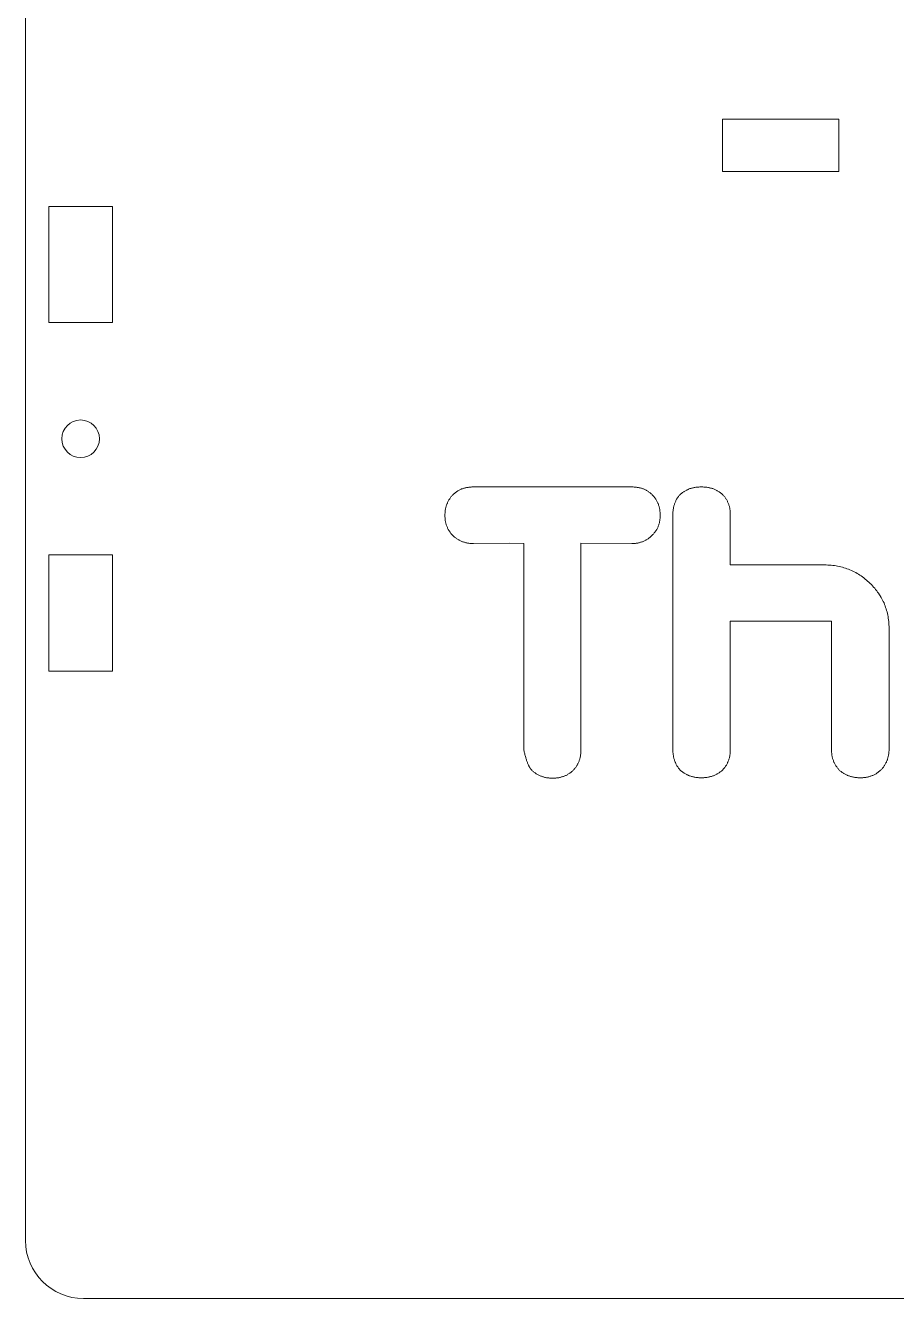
# Model space of a CAD drawing. Header units: millimetres. Extents: x -350 to 1050, y -3 to 474.
# Drawn here: x -350 to -275, y -3.4 to 106.2 of the extents above; entities that cross this region are included whole.
import ezdxf

# ---------------------------------------------------------------- set-up
doc = ezdxf.new("R2010")
doc.units = ezdxf.units.MM
doc.header["$MEASUREMENT"] = 0
doc.layers.get('0').update_dxf_attribs({"linetype": 'CONTINUOUS', "lineweight": 0, "true_color": 0x000000})
doc.layers.add('Text', color=1, linetype='CONTINUOUS', lineweight=0, true_color=0xff0000)

msp = doc.modelspace()

# ---------------------------------------------------------------- linework, layer by layer
for p, q in [((-350, 398.4), (-350, 1.6)), ((-280, 98.1), (-290, 98.1)), ((-290, 93.6), (-290, 98.1)), ((-280, 98.1), (-280, 93.6)), ((-280, 93.6), (-290, 93.6)), ((-342.5, 90.6), (-348, 90.6)), ((-348, 80.6), (-348, 90.6)), ((-342.5, 80.6), (-342.5, 90.6)), ((-348, 80.6), (-342.5, 80.6)), ((-342.5, 60.6), (-348, 60.6)), ((-348, 50.6), (-348, 60.6)), ((-342.5, 50.6), (-342.5, 60.6)), ((-348, 50.6), (-342.5, 50.6)), ((-55, -3.4), (-345, -3.4))]:
    msp.add_line(p, q)
msp.add_circle((-345.25, 70.6), 1.62)
msp.add_arc((-345, 1.6), 5, 180, 270)
at = {"layer": 'Text'}
for p, q in [((-313.26, 65.73), (-313.21, 65.77)), ((-313.21, 65.77), (-313.17, 65.82)), ((-313.17, 65.82), (-313.12, 65.86)), ((-313.12, 65.86), (-313.08, 65.9)), ((-313.08, 65.9), (-313.03, 65.94)), ((-313.03, 65.94), (-312.98, 65.98)), ((-312.98, 65.98), (-312.93, 66.01)), ((-312.93, 66.01), (-312.88, 66.05)), ((-312.88, 66.05), (-312.83, 66.08)), ((-312.83, 66.08), (-312.78, 66.11)), ((-312.78, 66.11), (-312.73, 66.14)), ((-312.73, 66.14), (-312.68, 66.17)), ((-312.68, 66.17), (-312.62, 66.2)), ((-312.62, 66.2), (-312.57, 66.23)), ((-312.57, 66.23), (-312.51, 66.25)), ((-312.51, 66.25), (-312.46, 66.28)), ((-312.46, 66.28), (-312.4, 66.3)), ((-312.4, 66.3), (-312.34, 66.32)), ((-312.34, 66.32), (-312.28, 66.34)), ((-312.28, 66.34), (-312.22, 66.36)), ((-312.22, 66.36), (-312.16, 66.37)), ((-312.16, 66.37), (-312.1, 66.39)), ((-312.1, 66.39), (-312.04, 66.4)), ((-312.04, 66.4), (-311.98, 66.41)), ((-311.98, 66.41), (-311.91, 66.42)), ((-311.91, 66.42), (-311.85, 66.43)), ((-311.85, 66.43), (-311.78, 66.44)), ((-311.78, 66.44), (-311.72, 66.45)), ((-311.72, 66.45), (-311.65, 66.45)), ((-311.65, 66.45), (-311.58, 66.46)), ((-311.58, 66.46), (-311.51, 66.46)), ((-311.51, 66.46), (-311.44, 66.46)), ((-311.44, 66.46), (-300.82, 66.46)), ((-308.45, 66.46), (-297.82, 66.46)), ((-300.82, 66.46), (-308.45, 66.46)), ((-297.82, 66.46), (-297.76, 66.46)), ((-297.76, 66.46), (-297.69, 66.46)), ((-297.69, 66.46), (-297.62, 66.45)), ((-297.62, 66.45), (-297.55, 66.45)), ((-297.55, 66.45), (-297.49, 66.44)), ((-297.49, 66.44), (-297.42, 66.43)), ((-297.42, 66.43), (-297.36, 66.42)), ((-297.36, 66.42), (-297.29, 66.41)), ((-297.29, 66.41), (-297.23, 66.4)), ((-297.23, 66.4), (-297.17, 66.39)), ((-297.17, 66.39), (-297.11, 66.37)), ((-297.11, 66.37), (-297.05, 66.36)), ((-297.05, 66.36), (-296.99, 66.34)), ((-296.99, 66.34), (-296.93, 66.32)), ((-296.93, 66.32), (-296.87, 66.3)), ((-296.87, 66.3), (-296.81, 66.28)), ((-296.81, 66.28), (-296.76, 66.25)), ((-296.76, 66.25), (-296.7, 66.23)), ((-296.7, 66.23), (-296.65, 66.2)), ((-296.65, 66.2), (-296.59, 66.17)), ((-296.59, 66.17), (-296.54, 66.14)), ((-296.54, 66.14), (-296.49, 66.11)), ((-296.49, 66.11), (-296.44, 66.08)), ((-296.44, 66.08), (-296.39, 66.05)), ((-296.39, 66.05), (-296.34, 66.01)), ((-296.34, 66.01), (-296.29, 65.98)), ((-296.29, 65.98), (-296.24, 65.94)), ((-296.24, 65.94), (-296.19, 65.9)), ((-296.19, 65.9), (-296.15, 65.86)), ((-296.15, 65.86), (-296.1, 65.82)), ((-296.1, 65.82), (-296.05, 65.77)), ((-296.05, 65.77), (-296.01, 65.73)), ((-293.72, 65.72), (-293.68, 65.77)), ((-293.68, 65.77), (-293.64, 65.81)), ((-293.64, 65.81), (-293.59, 65.85)), ((-293.59, 65.85), (-293.55, 65.89)), ((-293.55, 65.89), (-293.5, 65.93)), ((-293.5, 65.93), (-293.45, 65.97)), ((-293.45, 65.97), (-293.4, 66)), ((-293.4, 66), (-293.35, 66.04)), ((-293.35, 66.04), (-293.3, 66.07)), ((-293.3, 66.07), (-293.25, 66.1)), ((-293.25, 66.1), (-293.2, 66.13)), ((-293.2, 66.13), (-293.15, 66.16)), ((-293.15, 66.16), (-293.09, 66.19)), ((-293.09, 66.19), (-293.04, 66.21)), ((-293.04, 66.21), (-292.98, 66.24)), ((-292.98, 66.24), (-292.93, 66.26)), ((-292.93, 66.26), (-292.87, 66.29)), ((-292.87, 66.29), (-292.81, 66.31)), ((-292.81, 66.31), (-292.75, 66.33)), ((-292.75, 66.33), (-292.69, 66.34)), ((-292.69, 66.34), (-292.63, 66.36)), ((-292.63, 66.36), (-292.57, 66.38)), ((-292.57, 66.38), (-292.51, 66.39)), ((-292.51, 66.39), (-292.44, 66.4)), ((-292.44, 66.4), (-292.38, 66.42)), ((-292.38, 66.42), (-292.31, 66.43)), ((-292.31, 66.43), (-292.25, 66.43)), ((-292.25, 66.43), (-292.18, 66.44)), ((-292.18, 66.44), (-292.11, 66.45)), ((-292.11, 66.45), (-292.04, 66.45)), ((-292.04, 66.45), (-291.97, 66.46)), ((-291.97, 66.46), (-291.9, 66.46)), ((-291.9, 66.46), (-291.83, 66.46)), ((-291.83, 66.46), (-291.76, 66.46)), ((-291.76, 66.46), (-291.69, 66.46)), ((-291.69, 66.46), (-291.62, 66.45)), ((-291.62, 66.45), (-291.55, 66.45)), ((-291.55, 66.45), (-291.48, 66.44)), ((-291.48, 66.44), (-291.41, 66.43)), ((-291.41, 66.43), (-291.35, 66.43)), ((-291.35, 66.43), (-291.28, 66.42)), ((-291.28, 66.42), (-291.22, 66.4)), ((-291.22, 66.4), (-291.15, 66.39)), ((-291.15, 66.39), (-291.09, 66.38)), ((-291.09, 66.38), (-291.03, 66.36)), ((-291.03, 66.36), (-290.97, 66.34)), ((-290.97, 66.34), (-290.91, 66.33)), ((-290.91, 66.33), (-290.85, 66.31)), ((-290.85, 66.31), (-290.79, 66.29)), ((-290.79, 66.29), (-290.73, 66.26)), ((-290.73, 66.26), (-290.68, 66.24)), ((-290.68, 66.24), (-290.62, 66.21)), ((-290.62, 66.21), (-290.56, 66.19)), ((-290.56, 66.19), (-290.51, 66.16)), ((-290.51, 66.16), (-290.46, 66.13)), ((-290.46, 66.13), (-290.41, 66.1)), ((-290.41, 66.1), (-290.36, 66.07)), ((-290.36, 66.07), (-290.31, 66.04)), ((-290.31, 66.04), (-290.26, 66)), ((-290.26, 66), (-290.21, 65.97)), ((-290.21, 65.97), (-290.16, 65.93)), ((-290.16, 65.93), (-290.11, 65.89)), ((-290.11, 65.89), (-290.07, 65.85)), ((-290.07, 65.85), (-290.02, 65.81)), ((-290.02, 65.81), (-289.98, 65.77)), ((-289.98, 65.77), (-289.94, 65.72)), ((-313.84, 64.6), (-313.83, 64.66)), ((-313.83, 64.66), (-313.81, 64.72)), ((-313.81, 64.72), (-313.8, 64.78)), ((-313.8, 64.78), (-313.78, 64.84)), ((-313.78, 64.84), (-313.76, 64.9)), ((-313.76, 64.9), (-313.74, 64.96)), ((-313.74, 64.96), (-313.72, 65.02)), ((-313.72, 65.02), (-313.69, 65.07)), ((-313.69, 65.07), (-313.67, 65.13)), ((-313.67, 65.13), (-313.64, 65.18)), ((-313.64, 65.18), (-313.61, 65.24)), ((-313.61, 65.24), (-313.59, 65.29)), ((-313.59, 65.29), (-313.55, 65.34)), ((-313.55, 65.34), (-313.52, 65.39)), ((-313.52, 65.39), (-313.49, 65.44)), ((-313.49, 65.44), (-313.45, 65.49)), ((-313.45, 65.49), (-313.42, 65.54)), ((-313.42, 65.54), (-313.38, 65.59)), ((-313.38, 65.59), (-313.34, 65.64)), ((-313.34, 65.64), (-313.3, 65.68)), ((-313.3, 65.68), (-313.26, 65.73)), ((-296.01, 65.73), (-295.97, 65.68)), ((-295.97, 65.68), (-295.93, 65.64)), ((-295.93, 65.64), (-295.89, 65.59)), ((-295.89, 65.59), (-295.85, 65.54)), ((-295.85, 65.54), (-295.81, 65.49)), ((-295.81, 65.49), (-295.78, 65.44)), ((-295.78, 65.44), (-295.75, 65.39)), ((-295.75, 65.39), (-295.71, 65.34)), ((-295.71, 65.34), (-295.68, 65.29)), ((-295.68, 65.29), (-295.65, 65.24)), ((-295.65, 65.24), (-295.63, 65.18)), ((-295.63, 65.18), (-295.6, 65.13)), ((-295.6, 65.13), (-295.57, 65.07)), ((-295.57, 65.07), (-295.55, 65.02)), ((-295.55, 65.02), (-295.53, 64.96)), ((-295.53, 64.96), (-295.51, 64.9)), ((-295.51, 64.9), (-295.49, 64.84)), ((-295.49, 64.84), (-295.47, 64.78)), ((-295.47, 64.78), (-295.45, 64.72)), ((-295.45, 64.72), (-295.44, 64.66)), ((-295.44, 64.66), (-295.43, 64.6)), ((-294.24, 64.59), (-294.23, 64.65)), ((-294.23, 64.65), (-294.22, 64.71)), ((-294.22, 64.71), (-294.2, 64.77)), ((-294.2, 64.77), (-294.19, 64.84)), ((-294.19, 64.84), (-294.17, 64.9)), ((-294.17, 64.9), (-294.15, 64.95)), ((-294.15, 64.95), (-294.13, 65.01)), ((-294.13, 65.01), (-294.11, 65.07)), ((-294.11, 65.07), (-294.09, 65.13)), ((-294.09, 65.13), (-294.07, 65.18)), ((-294.07, 65.18), (-294.04, 65.24)), ((-294.04, 65.24), (-294.02, 65.29)), ((-294.02, 65.29), (-293.99, 65.34)), ((-293.99, 65.34), (-293.96, 65.39)), ((-293.96, 65.39), (-293.93, 65.44)), ((-293.93, 65.44), (-293.9, 65.49)), ((-293.9, 65.49), (-293.86, 65.54)), ((-293.86, 65.54), (-293.83, 65.59)), ((-293.83, 65.59), (-293.79, 65.63)), ((-293.79, 65.63), (-293.76, 65.68)), ((-293.76, 65.68), (-293.72, 65.72)), ((-289.94, 65.72), (-289.9, 65.68)), ((-289.9, 65.68), (-289.86, 65.63)), ((-289.86, 65.63), (-289.82, 65.59)), ((-289.82, 65.59), (-289.78, 65.54)), ((-289.78, 65.54), (-289.75, 65.49)), ((-289.75, 65.49), (-289.71, 65.44)), ((-289.71, 65.44), (-289.68, 65.39)), ((-289.68, 65.39), (-289.65, 65.34)), ((-289.65, 65.34), (-289.62, 65.29)), ((-289.62, 65.29), (-289.59, 65.24)), ((-289.59, 65.24), (-289.57, 65.18)), ((-289.57, 65.18), (-289.54, 65.13)), ((-289.54, 65.13), (-289.52, 65.07)), ((-289.52, 65.07), (-289.5, 65.01)), ((-289.5, 65.01), (-289.48, 64.95)), ((-289.48, 64.95), (-289.46, 64.9)), ((-289.46, 64.9), (-289.44, 64.84)), ((-289.44, 64.84), (-289.42, 64.77)), ((-289.42, 64.77), (-289.41, 64.71)), ((-289.41, 64.71), (-289.39, 64.65)), ((-289.39, 64.65), (-289.38, 64.59)), ((-313.9, 64.14), (-313.89, 64.21)), ((-313.9, 64.07), (-313.9, 64.14)), ((-313.9, 64), (-313.9, 64.07)), ((-313.9, 63.94), (-313.9, 64)), ((-313.9, 63.87), (-313.9, 63.94)), ((-313.89, 63.8), (-313.9, 63.87)), ((-313.89, 64.28), (-313.88, 64.34)), ((-313.89, 64.21), (-313.89, 64.28)), ((-313.89, 63.74), (-313.89, 63.8)), ((-313.88, 63.67), (-313.89, 63.74)), ((-313.88, 64.34), (-313.87, 64.41)), ((-313.87, 63.61), (-313.88, 63.67)), ((-313.87, 64.47), (-313.85, 64.54)), ((-313.87, 64.41), (-313.87, 64.47)), ((-313.87, 63.55), (-313.87, 63.61)), ((-313.85, 64.54), (-313.84, 64.6)), ((-295.43, 64.6), (-295.41, 64.54)), ((-295.41, 64.54), (-295.4, 64.47)), ((-295.4, 63.61), (-295.41, 63.55)), ((-295.4, 64.47), (-295.39, 64.41)), ((-295.39, 63.67), (-295.4, 63.61)), ((-295.39, 64.41), (-295.39, 64.34)), ((-295.39, 64.34), (-295.38, 64.28)), ((-295.38, 63.74), (-295.39, 63.67)), ((-295.38, 64.28), (-295.37, 64.21)), ((-295.37, 63.87), (-295.38, 63.8)), ((-295.38, 63.8), (-295.38, 63.74)), ((-295.37, 64.21), (-295.37, 64.14)), ((-295.37, 64.14), (-295.37, 64.07)), ((-295.37, 64.07), (-295.37, 64)), ((-295.37, 64), (-295.37, 63.94)), ((-295.37, 63.94), (-295.37, 63.87)), ((-294.29, 64.11), (-294.28, 64.18)), ((-294.29, 64.04), (-294.29, 64.11)), ((-294.29, 43.88), (-294.29, 64.04)), ((-294.28, 64.32), (-294.27, 64.39)), ((-294.28, 64.25), (-294.28, 64.32)), ((-294.28, 64.18), (-294.28, 64.25)), ((-294.27, 64.39), (-294.26, 64.45)), ((-294.26, 64.45), (-294.25, 64.52)), ((-294.25, 64.52), (-294.24, 64.59)), ((-289.38, 64.59), (-289.37, 64.52)), ((-289.37, 64.52), (-289.36, 64.45)), ((-289.36, 64.45), (-289.35, 64.39)), ((-289.35, 64.39), (-289.35, 64.32)), ((-289.35, 64.32), (-289.34, 64.25)), ((-289.34, 64.25), (-289.34, 64.18)), ((-289.34, 64.18), (-289.34, 64.11)), ((-289.34, 64.11), (-289.34, 64.04)), ((-289.34, 64.04), (-289.34, 59.74)), ((-313.85, 63.49), (-313.87, 63.55)), ((-313.84, 63.42), (-313.85, 63.49)), ((-313.83, 63.36), (-313.84, 63.42)), ((-313.81, 63.3), (-313.83, 63.36)), ((-313.8, 63.25), (-313.81, 63.3)), ((-313.78, 63.19), (-313.8, 63.25)), ((-313.76, 63.13), (-313.78, 63.19)), ((-313.74, 63.07), (-313.76, 63.13)), ((-313.72, 63.02), (-313.74, 63.07)), ((-313.69, 62.96), (-313.72, 63.02)), ((-313.67, 62.91), (-313.69, 62.96)), ((-313.64, 62.85), (-313.67, 62.91)), ((-313.61, 62.8), (-313.64, 62.85)), ((-313.59, 62.75), (-313.61, 62.8)), ((-313.55, 62.7), (-313.59, 62.75)), ((-313.52, 62.65), (-313.55, 62.7)), ((-313.49, 62.6), (-313.52, 62.65)), ((-313.45, 62.55), (-313.49, 62.6)), ((-313.42, 62.5), (-313.45, 62.55)), ((-313.38, 62.45), (-313.42, 62.5)), ((-295.88, 62.5), (-295.92, 62.45)), ((-295.84, 62.55), (-295.88, 62.5)), ((-295.8, 62.6), (-295.84, 62.55)), ((-295.77, 62.65), (-295.8, 62.6)), ((-295.73, 62.7), (-295.77, 62.65)), ((-295.7, 62.75), (-295.73, 62.7)), ((-295.67, 62.8), (-295.7, 62.75)), ((-295.64, 62.85), (-295.67, 62.8)), ((-295.61, 62.91), (-295.64, 62.85)), ((-295.59, 62.96), (-295.61, 62.91)), ((-295.56, 63.02), (-295.59, 62.96)), ((-295.54, 63.07), (-295.56, 63.02)), ((-295.52, 63.13), (-295.54, 63.07)), ((-295.5, 63.19), (-295.52, 63.13)), ((-295.48, 63.25), (-295.5, 63.19)), ((-295.46, 63.3), (-295.48, 63.25)), ((-295.44, 63.36), (-295.46, 63.3)), ((-295.43, 63.42), (-295.44, 63.36)), ((-295.42, 63.49), (-295.43, 63.42)), ((-295.41, 63.55), (-295.42, 63.49)), ((-313.34, 62.4), (-313.38, 62.45)), ((-313.3, 62.36), (-313.34, 62.4)), ((-313.26, 62.31), (-313.3, 62.36)), ((-313.21, 62.27), (-313.26, 62.31)), ((-313.17, 62.23), (-313.21, 62.27)), ((-313.12, 62.18), (-313.17, 62.23)), ((-313.07, 62.14), (-313.12, 62.18)), ((-313.02, 62.1), (-313.07, 62.14)), ((-312.97, 62.07), (-313.02, 62.1)), ((-312.92, 62.03), (-312.97, 62.07)), ((-312.87, 61.99), (-312.92, 62.03)), ((-312.82, 61.96), (-312.87, 61.99)), ((-312.77, 61.93), (-312.82, 61.96)), ((-312.71, 61.9), (-312.77, 61.93)), ((-312.66, 61.87), (-312.71, 61.9)), ((-312.61, 61.84), (-312.66, 61.87)), ((-312.55, 61.81), (-312.61, 61.84)), ((-312.5, 61.79), (-312.55, 61.81)), ((-312.44, 61.77), (-312.5, 61.79)), ((-312.38, 61.74), (-312.44, 61.77)), ((-312.32, 61.72), (-312.38, 61.74)), ((-312.27, 61.7), (-312.32, 61.72)), ((-312.21, 61.69), (-312.27, 61.7)), ((-312.15, 61.67), (-312.21, 61.69)), ((-312.09, 61.65), (-312.15, 61.67)), ((-312.02, 61.64), (-312.09, 61.65)), ((-311.96, 61.63), (-312.02, 61.64)), ((-311.9, 61.62), (-311.96, 61.63)), ((-311.84, 61.61), (-311.9, 61.62)), ((-311.77, 61.6), (-311.84, 61.61)), ((-311.71, 61.59), (-311.77, 61.6)), ((-311.64, 61.59), (-311.71, 61.59)), ((-311.58, 61.59), (-311.64, 61.59)), ((-311.51, 61.58), (-311.58, 61.59)), ((-311.44, 61.58), (-311.51, 61.58)), ((-308.37, 61.62), (-311.44, 61.58)), ((-307.11, 61.58), (-308.37, 61.62)), ((-307.11, 43.81), (-307.11, 61.58)), ((-297.82, 61.58), (-302.2, 61.62)), ((-302.2, 61.62), (-302.2, 43.81)), ((-297.76, 61.58), (-297.82, 61.58)), ((-297.69, 61.59), (-297.76, 61.58)), ((-297.63, 61.59), (-297.69, 61.59)), ((-297.56, 61.59), (-297.63, 61.59)), ((-297.5, 61.6), (-297.56, 61.59)), ((-297.43, 61.61), (-297.5, 61.6)), ((-297.37, 61.62), (-297.43, 61.61)), ((-297.31, 61.63), (-297.37, 61.62)), ((-297.25, 61.64), (-297.31, 61.63)), ((-297.19, 61.65), (-297.25, 61.64)), ((-297.13, 61.67), (-297.19, 61.65)), ((-297.07, 61.69), (-297.13, 61.67)), ((-297.01, 61.7), (-297.07, 61.69)), ((-296.95, 61.72), (-297.01, 61.7)), ((-296.9, 61.74), (-296.95, 61.72)), ((-296.84, 61.77), (-296.9, 61.74)), ((-296.78, 61.79), (-296.84, 61.77)), ((-296.73, 61.81), (-296.78, 61.79)), ((-296.68, 61.84), (-296.73, 61.81)), ((-296.62, 61.87), (-296.68, 61.84)), ((-296.57, 61.9), (-296.62, 61.87)), ((-296.52, 61.93), (-296.57, 61.9)), ((-296.47, 61.96), (-296.52, 61.93)), ((-296.42, 61.99), (-296.47, 61.96)), ((-296.37, 62.03), (-296.42, 61.99)), ((-296.32, 62.07), (-296.37, 62.03)), ((-296.27, 62.1), (-296.32, 62.07)), ((-296.23, 62.14), (-296.27, 62.1)), ((-296.18, 62.18), (-296.23, 62.14)), ((-296.14, 62.23), (-296.18, 62.18)), ((-296.09, 62.27), (-296.14, 62.23)), ((-296.05, 62.31), (-296.09, 62.27)), ((-296, 62.36), (-296.05, 62.31)), ((-295.96, 62.4), (-296, 62.36)), ((-295.92, 62.45), (-295.96, 62.4)), ((-289.34, 59.74), (-281.24, 59.74)), ((-281.24, 59.74), (-281.1, 59.74)), ((-281.1, 59.74), (-280.95, 59.73)), ((-280.95, 59.73), (-280.8, 59.73)), ((-280.8, 59.73), (-280.66, 59.71)), ((-280.66, 59.71), (-280.52, 59.7)), ((-280.52, 59.7), (-280.38, 59.68)), ((-280.38, 59.68), (-280.24, 59.66)), ((-280.24, 59.66), (-280.1, 59.63)), ((-280.1, 59.63), (-279.96, 59.61)), ((-279.96, 59.61), (-279.82, 59.57)), ((-279.82, 59.57), (-279.69, 59.54)), ((-279.69, 59.54), (-279.56, 59.5)), ((-279.56, 59.5), (-279.43, 59.46)), ((-279.43, 59.46), (-279.3, 59.42)), ((-279.3, 59.42), (-279.17, 59.37)), ((-279.17, 59.37), (-279.04, 59.32)), ((-279.04, 59.32), (-278.92, 59.26)), ((-278.92, 59.26), (-278.79, 59.2)), ((-278.79, 59.2), (-278.67, 59.14)), ((-278.67, 59.14), (-278.55, 59.08)), ((-278.55, 59.08), (-278.43, 59.01)), ((-278.43, 59.01), (-278.31, 58.94)), ((-278.31, 58.94), (-278.19, 58.86)), ((-278.19, 58.86), (-278.08, 58.79)), ((-278.08, 58.79), (-277.96, 58.71)), ((-277.96, 58.71), (-277.85, 58.62)), ((-277.85, 58.62), (-277.74, 58.53)), ((-277.74, 58.53), (-277.63, 58.44)), ((-277.63, 58.44), (-277.52, 58.35)), ((-277.52, 58.35), (-277.41, 58.25)), ((-277.41, 58.25), (-277.31, 58.15)), ((-277.31, 58.15), (-277.2, 58.05)), ((-277.2, 58.05), (-277.1, 57.95)), ((-277.1, 57.95), (-277.01, 57.84)), ((-277.01, 57.84), (-276.91, 57.74)), ((-276.91, 57.74), (-276.83, 57.63)), ((-276.83, 57.63), (-276.74, 57.52)), ((-276.74, 57.52), (-276.66, 57.41)), ((-276.66, 57.41), (-276.58, 57.3)), ((-276.58, 57.3), (-276.5, 57.18)), ((-276.5, 57.18), (-276.43, 57.07)), ((-276.43, 57.07), (-276.36, 56.95)), ((-276.36, 56.95), (-276.29, 56.83)), ((-276.29, 56.83), (-276.23, 56.71)), ((-276.23, 56.71), (-276.17, 56.59)), ((-276.17, 56.59), (-276.11, 56.47)), ((-276.11, 56.47), (-276.06, 56.34)), ((-276.06, 56.34), (-276.01, 56.22)), ((-276.01, 56.22), (-275.97, 56.09)), ((-275.97, 56.09), (-275.93, 55.96)), ((-275.93, 55.96), (-275.89, 55.83)), ((-280.63, 54.9), (-289.34, 54.9)), ((-289.34, 54.9), (-289.34, 43.88)), ((-280.63, 43.88), (-280.63, 54.9)), ((-275.89, 55.83), (-275.85, 55.7)), ((-275.85, 55.7), (-275.82, 55.56)), ((-275.82, 55.56), (-275.79, 55.43)), ((-275.79, 55.43), (-275.76, 55.29)), ((-275.76, 55.29), (-275.74, 55.15)), ((-275.74, 55.15), (-275.72, 55.01)), ((-275.72, 55.01), (-275.71, 54.87)), ((-275.71, 54.87), (-275.7, 54.73)), ((-275.7, 54.73), (-275.69, 54.58)), ((-275.69, 54.58), (-275.68, 54.43)), ((-275.68, 54.43), (-275.68, 54.29)), ((-275.68, 54.29), (-275.68, 43.88)), ((-294.29, 43.81), (-294.29, 43.88)), ((-289.34, 43.88), (-289.34, 43.81)), ((-280.63, 43.81), (-280.63, 43.88)), ((-275.68, 43.88), (-275.68, 43.81)), ((-307.09, 43.72), (-307.11, 43.81)), ((-307.07, 43.64), (-307.09, 43.72)), ((-307.05, 43.56), (-307.07, 43.64)), ((-307.03, 43.48), (-307.05, 43.56)), ((-307.01, 43.4), (-307.03, 43.48)), ((-306.99, 43.33), (-307.01, 43.4)), ((-306.97, 43.25), (-306.99, 43.33)), ((-306.95, 43.18), (-306.97, 43.25)), ((-306.93, 43.11), (-306.95, 43.18)), ((-306.91, 43.04), (-306.93, 43.11)), ((-306.89, 42.98), (-306.91, 43.04)), ((-306.87, 42.91), (-306.89, 42.98)), ((-306.85, 42.85), (-306.87, 42.91)), ((-306.83, 42.79), (-306.85, 42.85)), ((-306.8, 42.74), (-306.83, 42.79)), ((-306.78, 42.68), (-306.8, 42.74)), ((-302.4, 42.74), (-302.43, 42.68)), ((-302.38, 42.8), (-302.4, 42.74)), ((-302.36, 42.85), (-302.38, 42.8)), ((-302.34, 42.91), (-302.36, 42.85)), ((-302.32, 42.97), (-302.34, 42.91)), ((-302.3, 43.03), (-302.32, 42.97)), ((-302.28, 43.09), (-302.3, 43.03)), ((-302.27, 43.15), (-302.28, 43.09)), ((-302.25, 43.21), (-302.27, 43.15)), ((-302.24, 43.28), (-302.25, 43.21)), ((-302.23, 43.34), (-302.24, 43.28)), ((-302.22, 43.4), (-302.23, 43.34)), ((-302.21, 43.47), (-302.22, 43.4)), ((-302.2, 43.6), (-302.21, 43.54)), ((-302.21, 43.54), (-302.21, 43.47)), ((-302.2, 43.81), (-302.2, 43.74)), ((-302.2, 43.74), (-302.2, 43.67)), ((-302.2, 43.67), (-302.2, 43.6)), ((-294.28, 43.74), (-294.29, 43.81)), ((-294.28, 43.67), (-294.28, 43.74)), ((-294.28, 43.6), (-294.28, 43.67)), ((-294.27, 43.53), (-294.28, 43.6)), ((-294.26, 43.46), (-294.27, 43.53)), ((-294.25, 43.4), (-294.26, 43.46)), ((-294.24, 43.33), (-294.25, 43.4)), ((-294.23, 43.27), (-294.24, 43.33)), ((-294.22, 43.2), (-294.23, 43.27)), ((-294.2, 43.14), (-294.22, 43.2)), ((-294.19, 43.08), (-294.2, 43.14)), ((-294.17, 43.02), (-294.19, 43.08)), ((-294.15, 42.96), (-294.17, 43.02)), ((-294.13, 42.9), (-294.15, 42.96)), ((-294.11, 42.84), (-294.13, 42.9)), ((-294.09, 42.78), (-294.11, 42.84)), ((-294.07, 42.73), (-294.09, 42.78)), ((-289.54, 42.78), (-289.57, 42.73)), ((-289.52, 42.84), (-289.54, 42.78)), ((-289.5, 42.9), (-289.52, 42.84)), ((-289.48, 42.96), (-289.5, 42.9)), ((-289.46, 43.02), (-289.48, 42.96)), ((-289.44, 43.08), (-289.46, 43.02)), ((-289.42, 43.14), (-289.44, 43.08)), ((-289.41, 43.2), (-289.42, 43.14)), ((-289.39, 43.27), (-289.41, 43.2)), ((-289.38, 43.33), (-289.39, 43.27)), ((-289.37, 43.4), (-289.38, 43.33)), ((-289.36, 43.46), (-289.37, 43.4)), ((-289.35, 43.53), (-289.36, 43.46)), ((-289.34, 43.67), (-289.35, 43.6)), ((-289.35, 43.6), (-289.35, 43.53)), ((-289.34, 43.81), (-289.34, 43.74)), ((-289.34, 43.74), (-289.34, 43.67)), ((-280.63, 43.74), (-280.63, 43.81)), ((-280.62, 43.67), (-280.63, 43.74)), ((-280.62, 43.6), (-280.62, 43.67)), ((-280.61, 43.53), (-280.62, 43.6)), ((-280.61, 43.46), (-280.61, 43.53)), ((-280.6, 43.4), (-280.61, 43.46)), ((-280.59, 43.33), (-280.6, 43.4)), ((-280.57, 43.27), (-280.59, 43.33)), ((-280.56, 43.2), (-280.57, 43.27)), ((-280.54, 43.14), (-280.56, 43.2)), ((-280.53, 43.08), (-280.54, 43.14)), ((-280.51, 43.02), (-280.53, 43.08)), ((-280.49, 42.96), (-280.51, 43.02)), ((-280.47, 42.9), (-280.49, 42.96)), ((-280.45, 42.84), (-280.47, 42.9)), ((-280.42, 42.78), (-280.45, 42.84)), ((-280.4, 42.73), (-280.42, 42.78)), ((-275.91, 42.76), (-275.94, 42.7)), ((-275.89, 42.81), (-275.91, 42.76)), ((-275.86, 42.87), (-275.89, 42.81)), ((-275.84, 42.93), (-275.86, 42.87)), ((-275.82, 42.98), (-275.84, 42.93)), ((-275.8, 43.04), (-275.82, 42.98)), ((-275.78, 43.1), (-275.8, 43.04)), ((-275.77, 43.16), (-275.78, 43.1)), ((-275.75, 43.22), (-275.77, 43.16)), ((-275.74, 43.29), (-275.75, 43.22)), ((-275.73, 43.35), (-275.74, 43.29)), ((-275.72, 43.41), (-275.73, 43.35)), ((-275.71, 43.48), (-275.72, 43.41)), ((-275.7, 43.54), (-275.71, 43.48)), ((-275.69, 43.61), (-275.7, 43.54)), ((-275.68, 43.74), (-275.69, 43.68)), ((-275.69, 43.68), (-275.69, 43.61)), ((-275.68, 43.81), (-275.68, 43.74)), ((-306.76, 42.63), (-306.78, 42.68)), ((-306.74, 42.57), (-306.76, 42.63)), ((-306.71, 42.52), (-306.74, 42.57)), ((-306.69, 42.48), (-306.71, 42.52)), ((-306.67, 42.43), (-306.69, 42.48)), ((-306.64, 42.38), (-306.67, 42.43)), ((-306.62, 42.34), (-306.64, 42.38)), ((-306.6, 42.3), (-306.62, 42.34)), ((-306.57, 42.26), (-306.6, 42.3)), ((-306.55, 42.23), (-306.57, 42.26)), ((-306.52, 42.19), (-306.55, 42.23)), ((-306.5, 42.16), (-306.52, 42.19)), ((-306.47, 42.13), (-306.5, 42.16)), ((-306.45, 42.1), (-306.47, 42.13)), ((-306.42, 42.08), (-306.45, 42.1)), ((-306.38, 42.03), (-306.42, 42.08)), ((-306.33, 41.99), (-306.38, 42.03)), ((-306.29, 41.95), (-306.33, 41.99)), ((-306.24, 41.91), (-306.29, 41.95)), ((-306.19, 41.87), (-306.24, 41.91)), ((-306.14, 41.84), (-306.19, 41.87)), ((-306.09, 41.8), (-306.14, 41.84)), ((-306.04, 41.77), (-306.09, 41.8)), ((-305.99, 41.73), (-306.04, 41.77)), ((-305.93, 41.7), (-305.99, 41.73)), ((-305.88, 41.67), (-305.93, 41.7)), ((-305.83, 41.65), (-305.88, 41.67)), ((-305.77, 41.62), (-305.83, 41.65)), ((-303.41, 41.66), (-303.47, 41.63)), ((-303.36, 41.69), (-303.41, 41.66)), ((-303.31, 41.72), (-303.36, 41.69)), ((-303.26, 41.75), (-303.31, 41.72)), ((-303.21, 41.78), (-303.26, 41.75)), ((-303.16, 41.81), (-303.21, 41.78)), ((-303.11, 41.85), (-303.16, 41.81)), ((-303.07, 41.88), (-303.11, 41.85)), ((-303.02, 41.92), (-303.07, 41.88)), ((-302.97, 41.96), (-303.02, 41.92)), ((-302.93, 42), (-302.97, 41.96)), ((-302.88, 42.04), (-302.93, 42)), ((-302.84, 42.08), (-302.88, 42.04)), ((-302.8, 42.13), (-302.84, 42.08)), ((-302.76, 42.18), (-302.8, 42.13)), ((-302.72, 42.22), (-302.76, 42.18)), ((-302.68, 42.27), (-302.72, 42.22)), ((-302.64, 42.32), (-302.68, 42.27)), ((-302.61, 42.37), (-302.64, 42.32)), ((-302.57, 42.42), (-302.61, 42.37)), ((-302.54, 42.47), (-302.57, 42.42)), ((-302.51, 42.52), (-302.54, 42.47)), ((-302.48, 42.58), (-302.51, 42.52)), ((-302.45, 42.63), (-302.48, 42.58)), ((-302.43, 42.68), (-302.45, 42.63)), ((-294.04, 42.67), (-294.07, 42.73)), ((-294.02, 42.62), (-294.04, 42.67)), ((-293.99, 42.56), (-294.02, 42.62)), ((-293.96, 42.51), (-293.99, 42.56)), ((-293.93, 42.46), (-293.96, 42.51)), ((-293.9, 42.41), (-293.93, 42.46)), ((-293.86, 42.36), (-293.9, 42.41)), ((-293.83, 42.31), (-293.86, 42.36)), ((-293.79, 42.26), (-293.83, 42.31)), ((-293.76, 42.21), (-293.79, 42.26)), ((-293.72, 42.17), (-293.76, 42.21)), ((-293.68, 42.12), (-293.72, 42.17)), ((-293.64, 42.08), (-293.68, 42.12)), ((-293.59, 42.03), (-293.64, 42.08)), ((-293.55, 41.99), (-293.59, 42.03)), ((-293.5, 41.96), (-293.55, 41.99)), ((-293.45, 41.92), (-293.5, 41.96)), ((-293.4, 41.88), (-293.45, 41.92)), ((-293.35, 41.85), (-293.4, 41.88)), ((-293.3, 41.81), (-293.35, 41.85)), ((-293.25, 41.78), (-293.3, 41.81)), ((-293.2, 41.75), (-293.25, 41.78)), ((-293.15, 41.72), (-293.2, 41.75)), ((-293.09, 41.7), (-293.15, 41.72)), ((-293.04, 41.67), (-293.09, 41.7)), ((-292.98, 41.64), (-293.04, 41.67)), ((-292.93, 41.62), (-292.98, 41.64)), ((-290.68, 41.64), (-290.73, 41.62)), ((-290.62, 41.67), (-290.68, 41.64)), ((-290.56, 41.7), (-290.62, 41.67)), ((-290.51, 41.72), (-290.56, 41.7)), ((-290.46, 41.75), (-290.51, 41.72)), ((-290.41, 41.78), (-290.46, 41.75)), ((-290.36, 41.81), (-290.41, 41.78)), ((-290.31, 41.85), (-290.36, 41.81)), ((-290.26, 41.88), (-290.31, 41.85)), ((-290.21, 41.92), (-290.26, 41.88)), ((-290.16, 41.96), (-290.21, 41.92)), ((-290.11, 41.99), (-290.16, 41.96)), ((-290.07, 42.03), (-290.11, 41.99)), ((-290.02, 42.08), (-290.07, 42.03)), ((-289.98, 42.12), (-290.02, 42.08)), ((-289.94, 42.17), (-289.98, 42.12)), ((-289.9, 42.21), (-289.94, 42.17)), ((-289.86, 42.26), (-289.9, 42.21)), ((-289.82, 42.31), (-289.86, 42.26)), ((-289.78, 42.36), (-289.82, 42.31)), ((-289.75, 42.41), (-289.78, 42.36)), ((-289.71, 42.46), (-289.75, 42.41)), ((-289.68, 42.51), (-289.71, 42.46)), ((-289.65, 42.56), (-289.68, 42.51)), ((-289.62, 42.62), (-289.65, 42.56)), ((-289.59, 42.67), (-289.62, 42.62)), ((-289.57, 42.73), (-289.59, 42.67)), ((-280.37, 42.67), (-280.4, 42.73)), ((-280.35, 42.62), (-280.37, 42.67)), ((-280.32, 42.56), (-280.35, 42.62)), ((-280.29, 42.51), (-280.32, 42.56)), ((-280.25, 42.46), (-280.29, 42.51)), ((-280.22, 42.41), (-280.25, 42.46)), ((-280.18, 42.36), (-280.22, 42.41)), ((-280.15, 42.31), (-280.18, 42.36)), ((-280.11, 42.26), (-280.15, 42.31)), ((-280.07, 42.21), (-280.11, 42.26)), ((-280.03, 42.17), (-280.07, 42.21)), ((-279.99, 42.12), (-280.03, 42.17)), ((-279.94, 42.08), (-279.99, 42.12)), ((-279.9, 42.03), (-279.94, 42.08)), ((-279.85, 41.99), (-279.9, 42.03)), ((-279.81, 41.96), (-279.85, 41.99)), ((-279.76, 41.92), (-279.81, 41.96)), ((-279.71, 41.88), (-279.76, 41.92)), ((-279.66, 41.85), (-279.71, 41.88)), ((-279.61, 41.81), (-279.66, 41.85)), ((-279.56, 41.78), (-279.61, 41.81)), ((-279.51, 41.75), (-279.56, 41.78)), ((-279.46, 41.72), (-279.51, 41.75)), ((-279.4, 41.7), (-279.46, 41.72)), ((-279.35, 41.67), (-279.4, 41.7)), ((-279.29, 41.64), (-279.35, 41.67)), ((-279.24, 41.62), (-279.29, 41.64)), ((-277.01, 41.66), (-277.07, 41.63)), ((-276.96, 41.68), (-277.01, 41.66)), ((-276.91, 41.71), (-276.96, 41.68)), ((-276.85, 41.74), (-276.91, 41.71)), ((-276.8, 41.77), (-276.85, 41.74)), ((-276.75, 41.8), (-276.8, 41.77)), ((-276.7, 41.84), (-276.75, 41.8)), ((-276.65, 41.87), (-276.7, 41.84)), ((-276.6, 41.91), (-276.65, 41.87)), ((-276.55, 41.95), (-276.6, 41.91)), ((-276.5, 41.98), (-276.55, 41.95)), ((-276.46, 42.03), (-276.5, 41.98)), ((-276.41, 42.07), (-276.46, 42.03)), ((-276.37, 42.11), (-276.41, 42.07)), ((-276.32, 42.16), (-276.37, 42.11)), ((-276.28, 42.2), (-276.32, 42.16)), ((-276.24, 42.25), (-276.28, 42.2)), ((-276.2, 42.29), (-276.24, 42.25)), ((-276.16, 42.34), (-276.2, 42.29)), ((-276.13, 42.39), (-276.16, 42.34)), ((-276.09, 42.44), (-276.13, 42.39)), ((-276.06, 42.49), (-276.09, 42.44)), ((-276.03, 42.54), (-276.06, 42.49)), ((-276, 42.6), (-276.03, 42.54)), ((-275.97, 42.65), (-276, 42.6)), ((-275.94, 42.7), (-275.97, 42.65)), ((-305.71, 41.6), (-305.77, 41.62)), ((-305.66, 41.57), (-305.71, 41.6)), ((-305.6, 41.55), (-305.66, 41.57)), ((-305.54, 41.53), (-305.6, 41.55)), ((-305.48, 41.51), (-305.54, 41.53)), ((-305.42, 41.49), (-305.48, 41.51)), ((-305.36, 41.48), (-305.42, 41.49)), ((-305.29, 41.46), (-305.36, 41.48)), ((-305.23, 41.45), (-305.29, 41.46)), ((-305.17, 41.43), (-305.23, 41.45)), ((-305.1, 41.42), (-305.17, 41.43)), ((-305.03, 41.41), (-305.1, 41.42)), ((-304.97, 41.41), (-305.03, 41.41)), ((-304.9, 41.4), (-304.97, 41.41)), ((-304.83, 41.4), (-304.9, 41.4)), ((-304.76, 41.39), (-304.83, 41.4)), ((-304.69, 41.39), (-304.76, 41.39)), ((-304.62, 41.39), (-304.69, 41.39)), ((-304.55, 41.39), (-304.62, 41.39)), ((-304.48, 41.39), (-304.55, 41.39)), ((-304.42, 41.39), (-304.48, 41.39)), ((-304.35, 41.4), (-304.42, 41.39)), ((-304.29, 41.41), (-304.35, 41.4)), ((-304.22, 41.41), (-304.29, 41.41)), ((-304.16, 41.42), (-304.22, 41.41)), ((-304.1, 41.43), (-304.16, 41.42)), ((-304.04, 41.44), (-304.1, 41.43)), ((-303.98, 41.46), (-304.04, 41.44)), ((-303.92, 41.47), (-303.98, 41.46)), ((-303.86, 41.49), (-303.92, 41.47)), ((-303.8, 41.5), (-303.86, 41.49)), ((-303.74, 41.52), (-303.8, 41.5)), ((-303.69, 41.54), (-303.74, 41.52)), ((-303.63, 41.56), (-303.69, 41.54)), ((-303.58, 41.58), (-303.63, 41.56)), ((-303.52, 41.61), (-303.58, 41.58)), ((-303.47, 41.63), (-303.52, 41.61)), ((-292.87, 41.6), (-292.93, 41.62)), ((-292.81, 41.58), (-292.87, 41.6)), ((-292.75, 41.56), (-292.81, 41.58)), ((-292.69, 41.54), (-292.75, 41.56)), ((-292.63, 41.52), (-292.69, 41.54)), ((-292.57, 41.51), (-292.63, 41.52)), ((-292.51, 41.49), (-292.57, 41.51)), ((-292.44, 41.48), (-292.51, 41.49)), ((-292.38, 41.47), (-292.44, 41.48)), ((-292.31, 41.46), (-292.38, 41.47)), ((-292.25, 41.45), (-292.31, 41.46)), ((-292.18, 41.44), (-292.25, 41.45)), ((-292.11, 41.44), (-292.18, 41.44)), ((-292.04, 41.43), (-292.11, 41.44)), ((-291.97, 41.43), (-292.04, 41.43)), ((-291.9, 41.43), (-291.97, 41.43)), ((-291.83, 41.42), (-291.9, 41.43)), ((-291.76, 41.43), (-291.83, 41.42)), ((-291.69, 41.43), (-291.76, 41.43)), ((-291.62, 41.43), (-291.69, 41.43)), ((-291.55, 41.44), (-291.62, 41.43)), ((-291.48, 41.44), (-291.55, 41.44)), ((-291.41, 41.45), (-291.48, 41.44)), ((-291.35, 41.46), (-291.41, 41.45)), ((-291.28, 41.47), (-291.35, 41.46)), ((-291.22, 41.48), (-291.28, 41.47)), ((-291.15, 41.49), (-291.22, 41.48)), ((-291.09, 41.51), (-291.15, 41.49)), ((-291.03, 41.52), (-291.09, 41.51)), ((-290.97, 41.54), (-291.03, 41.52)), ((-290.91, 41.56), (-290.97, 41.54)), ((-290.85, 41.58), (-290.91, 41.56)), ((-290.79, 41.6), (-290.85, 41.58)), ((-290.73, 41.62), (-290.79, 41.6)), ((-279.18, 41.6), (-279.24, 41.62)), ((-279.12, 41.58), (-279.18, 41.6)), ((-279.06, 41.56), (-279.12, 41.58)), ((-279, 41.54), (-279.06, 41.56)), ((-278.94, 41.52), (-279, 41.54)), ((-278.88, 41.51), (-278.94, 41.52)), ((-278.82, 41.49), (-278.88, 41.51)), ((-278.75, 41.48), (-278.82, 41.49)), ((-278.69, 41.47), (-278.75, 41.48)), ((-278.62, 41.46), (-278.69, 41.47)), ((-278.56, 41.45), (-278.62, 41.46)), ((-278.49, 41.44), (-278.56, 41.45)), ((-278.42, 41.44), (-278.49, 41.44)), ((-278.35, 41.43), (-278.42, 41.44)), ((-278.28, 41.43), (-278.35, 41.43)), ((-278.21, 41.43), (-278.28, 41.43)), ((-278.14, 41.42), (-278.21, 41.43)), ((-278.07, 41.43), (-278.14, 41.42)), ((-278, 41.43), (-278.07, 41.43)), ((-277.93, 41.43), (-278, 41.43)), ((-277.87, 41.44), (-277.93, 41.43)), ((-277.8, 41.44), (-277.87, 41.44)), ((-277.73, 41.45), (-277.8, 41.44)), ((-277.67, 41.46), (-277.73, 41.45)), ((-277.61, 41.47), (-277.67, 41.46)), ((-277.54, 41.48), (-277.61, 41.47)), ((-277.48, 41.5), (-277.54, 41.48)), ((-277.42, 41.51), (-277.48, 41.5)), ((-277.36, 41.53), (-277.42, 41.51)), ((-277.3, 41.55), (-277.36, 41.53)), ((-277.24, 41.56), (-277.3, 41.55)), ((-277.18, 41.59), (-277.24, 41.56)), ((-277.13, 41.61), (-277.18, 41.59)), ((-277.07, 41.63), (-277.13, 41.61))]:
    msp.add_line(p, q, dxfattribs=at)

doc.saveas('drawing.dxf')
